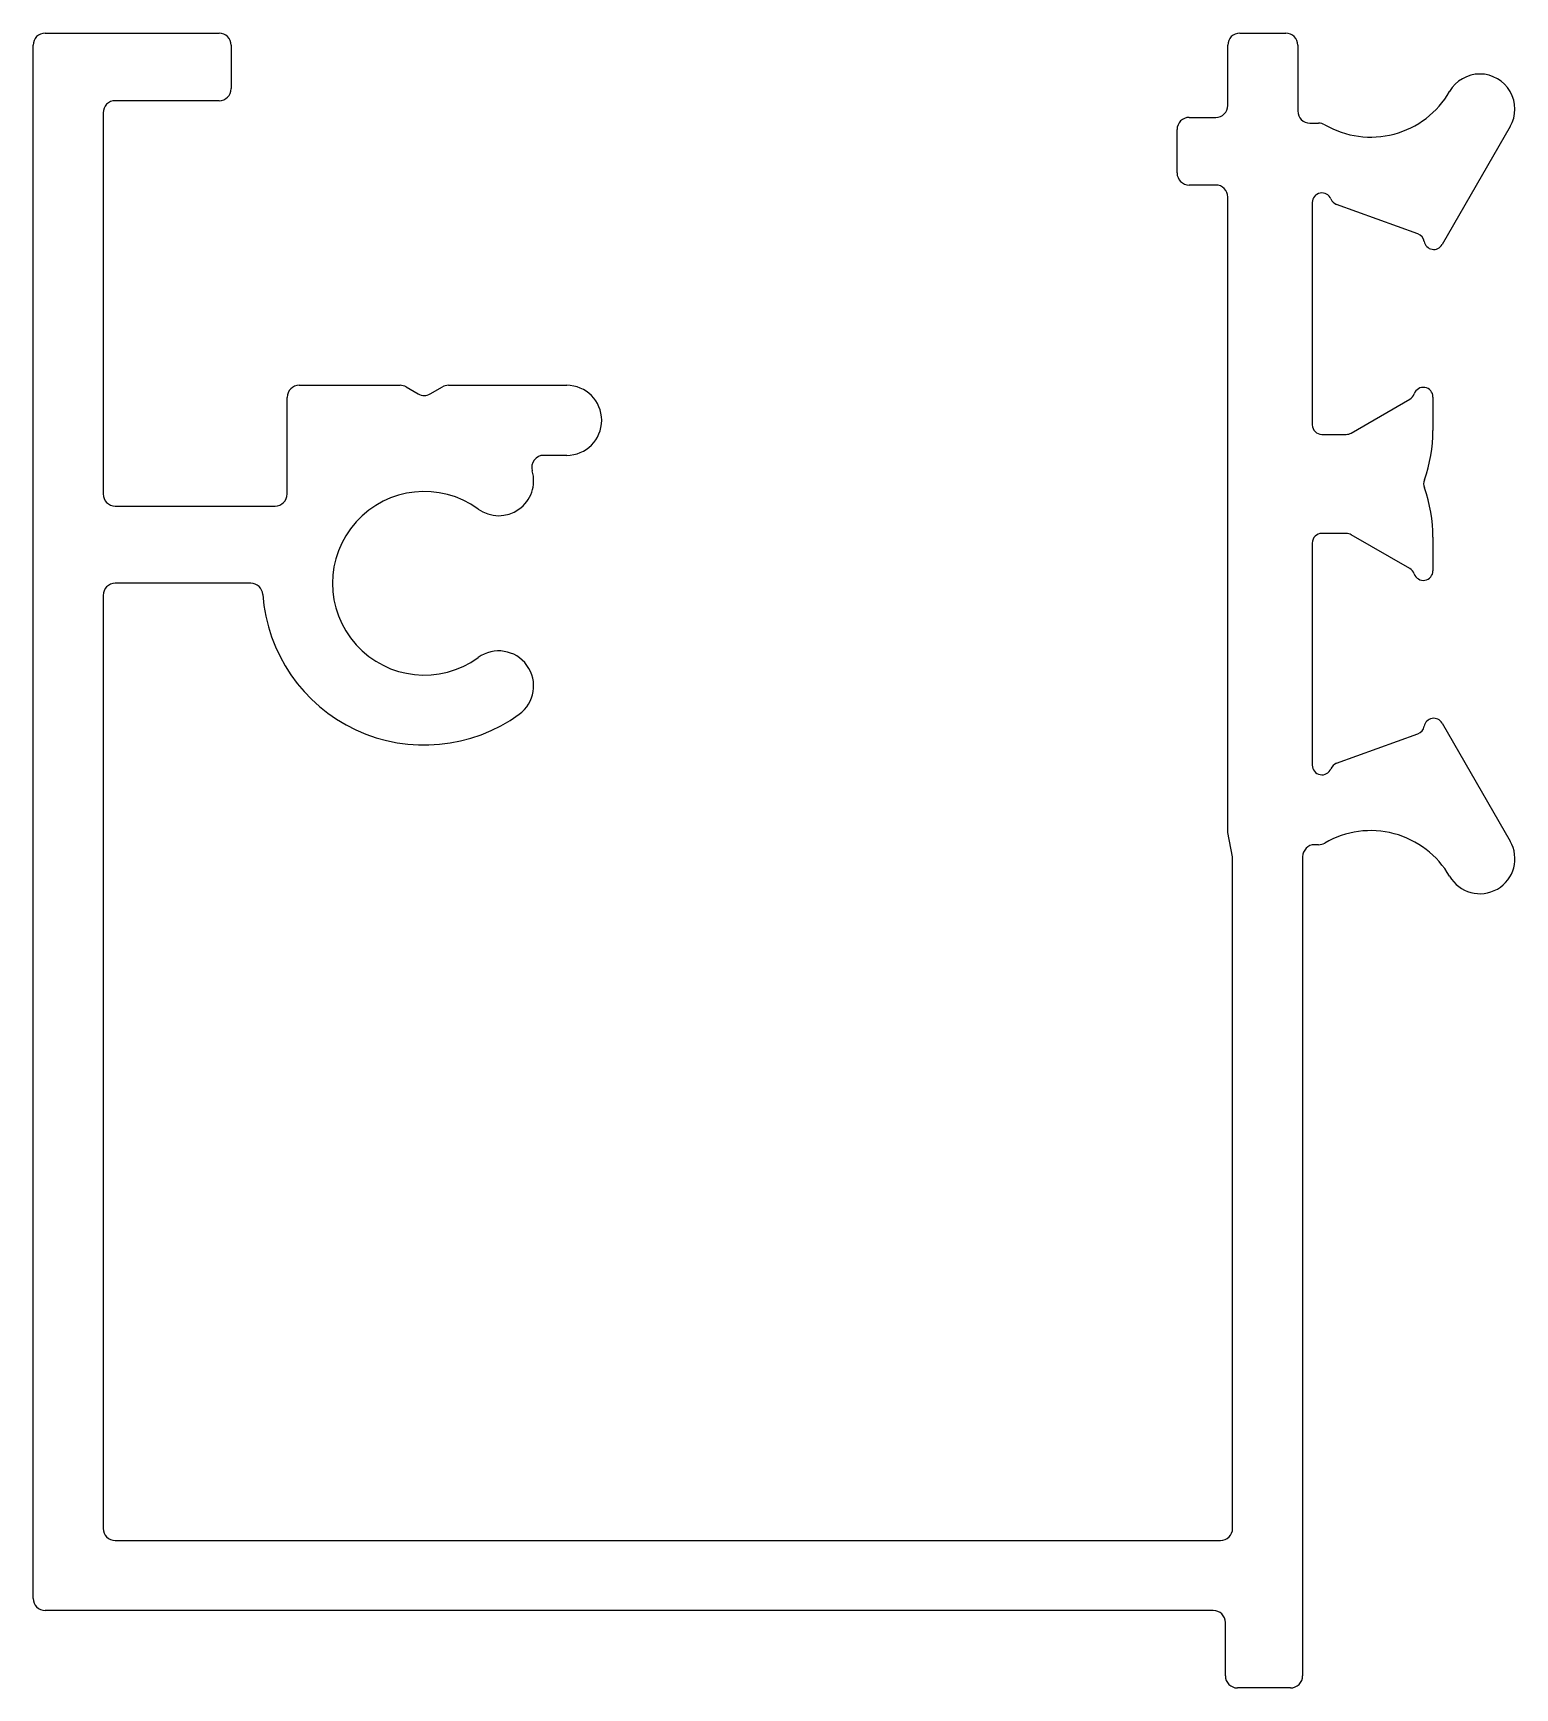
# Model space of a CAD drawing. Header units: inches. Extents: x -11.5 to 19.2, y -1.3 to 32.9.
import ezdxf

# ---------------------------------------------------------------- set-up
doc = ezdxf.new("R2010")
doc.units = ezdxf.units.IN
doc.header["$MEASUREMENT"] = 0
doc.layers.add('BEAD', color=152, linetype='Continuous')

msp = doc.modelspace()

# ---------------------------------------------------------------- linework, layer by layer
at = {"layer": 'BEAD', "color": 7, "lineweight": -2}
for p, q in [((-11.242, 32.943), (-7.642, 32.943)), ((13.499, 32.943), (14.449, 32.943)), ((-11.492, 0.528), (-11.492, 32.693)), ((-7.392, 32.693), (-7.392, 31.793)), ((13.249, 31.447), (13.249, 32.693)), ((14.699, 32.693), (14.699, 31.33)), ((-7.642, 31.543), (-9.792, 31.543)), ((17.842, 31.733), (17.842, 31.733)), ((-10.042, 31.293), (-10.042, 23.399)), ((12.449, 31.197), (12.999, 31.197)), ((12.199, 30.047), (12.199, 30.947)), ((14.949, 31.08), (15.131, 31.08)), ((19.098, 31.008), (17.687, 28.563)), ((12.999, 29.797), (12.449, 29.797)), ((13.249, 16.386), (13.249, 29.547)), ((14.999, 29.433), (14.999, 24.833)), ((17.186, 28.783), (15.502, 29.396)), ((-6.23, 23.399), (-6.23, 25.399)), ((-5.98, 25.649), (-3.892, 25.649)), ((-3.767, 25.616), (-3.517, 25.471)), ((-3.267, 25.471), (-3.017, 25.616)), ((-2.892, 25.649), (-0.442, 25.649)), ((15.806, 24.66), (17.019, 25.361)), ((17.499, 25.407), (17.499, 24.714)), ((15.199, 24.633), (15.704, 24.633)), ((-0.442, 24.199), (-0.916, 24.199)), ((-9.792, 23.149), (-6.48, 23.149)), ((14.999, 22.383), (14.999, 17.783)), ((15.704, 22.583), (15.199, 22.583)), ((17.019, 21.856), (15.806, 22.556)), ((17.499, 22.502), (17.499, 21.81)), ((-10.042, 21.299), (-10.042, 1.978)), ((-6.984, 21.549), (-9.792, 21.549)), ((17.687, 18.653), (19.098, 16.208)), ((15.502, 17.821), (17.186, 18.434)), ((13.349, 15.885), (13.249, 16.386)), ((15.131, 16.136), (15.049, 16.136)), ((13.349, 1.978), (13.349, 15.885)), ((14.799, 15.886), (14.799, -1.077)), ((-9.792, 1.728), (13.099, 1.728)), ((12.949, 0.278), (-11.242, 0.278)), ((13.199, -1.077), (13.199, 0.028)), ((14.549, -1.327), (13.449, -1.327))]:
    msp.add_line(p, q, dxfattribs=at)
for centre, radius, start, end in [((-11.242, 32.693), 0.25, 90, 180), ((-7.642, 32.693), 0.25, 360, 90), ((13.499, 32.693), 0.25, 90, 180), ((14.449, 32.693), 0.25, 0, 90), ((18.47, 31.371), 0.725, 330, 150), ((-9.792, 31.293), 0.25, 90, 180), ((-7.642, 31.793), 0.25, 270, 0), ((16.208, 32.677), 1.888, 239.7573, 330), ((12.449, 30.947), 0.25, 90, 180), ((12.999, 31.447), 0.25, 270, 0), ((14.949, 31.33), 0.25, 180, 270), ((15.131, 30.83), 0.25, 59.7573, 90), ((12.449, 30.047), 0.25, 180, 270), ((12.999, 29.547), 0.25, 360, 90), ((15.199, 29.433), 0.2, 22.3472, 180), ((15.572, 29.586), 0.203, 202.3472, 250), ((17.117, 28.592), 0.203, 10.2629, 70), ((17.514, 28.663), 0.2, 190.2629, 330), ((-5.98, 25.399), 0.25, 90, 180), ((-3.892, 25.399), 0.25, 60.0003, 90.0002), ((-3.392, 25.688), 0.25, 240, 300), ((-2.892, 25.399), 0.25, 89.9998, 119.9997), ((-0.442, 24.924), 0.725, 270, 90), ((16.917, 25.537), 0.203, 300, 341.2375), ((17.299, 25.407), 0.2, 360, 161.2375), ((15.199, 24.833), 0.2, 180, 270), ((14.499, 24.714), 3, 340.1076, 359.9999), ((15.704, 24.836), 0.203, 270, 300), ((-0.916, 23.949), 0.25, 90, 196.3826), ((-1.851, 23.674), 0.725, 234.0494, 16.3826), ((17.555, 23.608), 0.25, 160.1076, 199.8924), ((-9.792, 23.399), 0.25, 180, 270), ((-6.48, 23.399), 0.25, 270, 0), ((-3.392, 21.549), 1.9, 54.0494, 305.9506), ((14.499, 22.502), 3, 0.0001, 19.8924), ((15.199, 22.383), 0.2, 90, 180), ((15.704, 22.38), 0.203, 60, 90), ((16.917, 21.68), 0.203, 18.7625, 60), ((17.299, 21.81), 0.2, 198.7625, 0), ((-9.792, 21.299), 0.25, 90, 180), ((-6.984, 21.299), 0.25, 3.9821, 90), ((-3.392, 21.549), 3.35, 183.9821, 305.9506), ((-1.851, 19.424), 0.725, 305.9506, 125.9506), ((17.117, 18.625), 0.203, 290, 349.7371), ((17.514, 18.553), 0.2, 30, 169.7371), ((15.572, 17.63), 0.203, 110, 157.6528), ((15.199, 17.783), 0.2, 180, 337.6528), ((15.049, 15.886), 0.25, 90, 180), ((15.131, 16.386), 0.25, 270, 300.2427), ((16.208, 14.539), 1.888, 30, 120.2427), ((18.47, 15.846), 0.725, 210, 30), ((-9.792, 1.978), 0.25, 180, 270), ((13.099, 1.978), 0.25, 270, 0), ((-11.242, 0.528), 0.25, 180, 270), ((12.949, 0.028), 0.25, 360, 90), ((13.449, -1.077), 0.25, 180, 270), ((14.549, -1.077), 0.25, 270, 0)]:
    msp.add_arc(centre, radius, start, end, dxfattribs=at)

doc.saveas('drawing.dxf')
